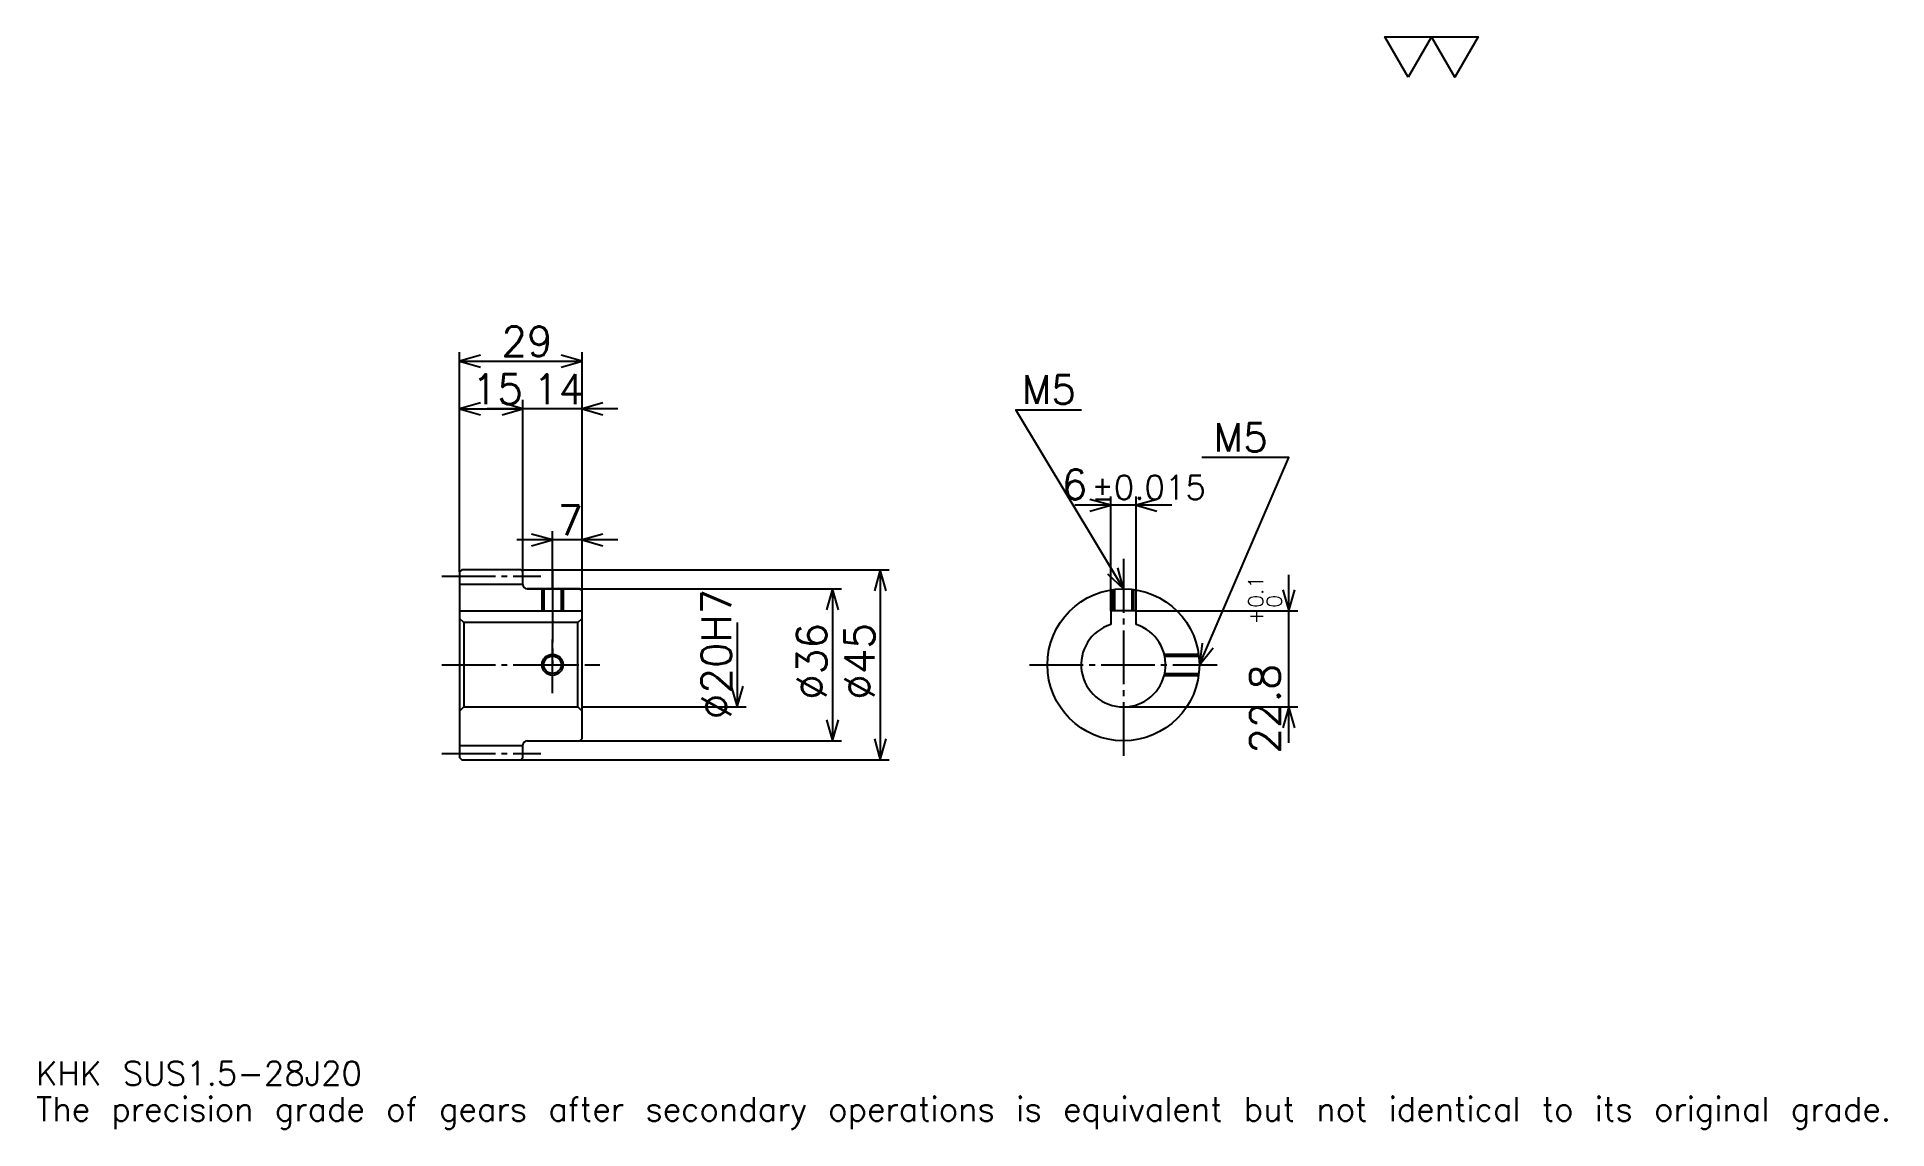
# Model space of a CAD drawing. Extents: x 14 to 453, y 5 to 264.
import ezdxf

# ---------------------------------------------------------------- set-up
doc = ezdxf.new("R2010")
doc.units = 0
doc.linetypes.add('DASHDOT', pattern=[16.95652, 12.717391, -1.413043, 1.413043, -1.413043])
doc.layers.get('0').update_dxf_attribs({"linetype": 'CONTINUOUS'})
doc.layers.add('DASHDOT', color=6, linetype='DASHDOT')
doc.styles.add('KANJI', font='TXT', dxfattribs={"bigfont": 'BIGFONT'})

msp = doc.modelspace()

# ---------------------------------------------------------------- linework, layer by layer
at = {"color": 5}
for p, q in [((114.456528, 137.663055), (114.456528, 189.239136)), ((143.456528, 137.663055), (143.456528, 189.239136)), ((114.456528, 187.119568), (143.456528, 187.119568)), ((114.456528, 175.815216), (129.456528, 175.815216)), ((151.934784, 175.815216), (120.978264, 175.815216)), ((129.456528, 137.663055), (129.456528, 177.934784)), ((268.67392, 127.963051), (268.67392, 155.065216)), ((274.67392, 127.963051), (274.67392, 155.065216)), ((283.152161, 152.945648), (260.195679, 152.945648)), ((151.934784, 144.728271), (127.978264, 144.728271)), ((136.456528, 137.663055), (136.456528, 146.847839)), ((114.456528, 137.163055), (114.456528, 137.663055)), ((128.956528, 137.663055), (143.456528, 137.663055)), ((129.456528, 137.163055), (129.456528, 137.663055)), ((136.456528, 133.163055), (136.456528, 137.663055)), ((136.456528, 133.163055), (136.456528, 137.663055)), ((143.456528, 137.663055), (216.228271, 137.663055)), ((143.456528, 132.663055), (143.456528, 137.663055)), ((214.108704, 137.663055), (214.108704, 92.663048)), ((310.869568, 96.684784), (310.869568, 136.441315)), ((130.456528, 133.163055), (143.456528, 133.163055)), ((143.456528, 133.163055), (204.92392, 133.163055)), ((202.804352, 133.163055), (202.804352, 97.163048)), ((274.67392, 127.963051), (312.989136, 127.963051)), ((180.195663, 125.163048), (180.195663, 105.163048)), ((143.456528, 105.163048), (182.315231, 105.163048)), ((271.67392, 105.163048), (312.989136, 105.163048)), ((130.456528, 97.163048), (143.456528, 97.163048)), ((143.456528, 97.163048), (204.92392, 97.163048)), ((128.956528, 92.663048), (143.456528, 92.663048)), ((143.456528, 92.663048), (216.228271, 92.663048))]:
    msp.add_line(p, q, dxfattribs=at)
at = {"color": 4}
for p, q in [((114.456528, 134.288055), (129.456528, 134.288055)), ((114.456528, 127.963051), (143.456528, 127.963051)), ((115.456528, 125.163048), (115.456528, 105.163048)), ((142.456528, 125.163048), (143.456528, 126.163048)), ((142.456528, 105.163048), (143.456528, 104.163048)), ((114.456528, 96.038048), (129.456528, 96.038048))]:
    msp.add_line(p, q, dxfattribs=at)
at = {"color": 7}
msp.add_lwpolyline([(339.130432, 254.347824), (333.619568, 263.899994), (355.663025, 263.899994), (350.152161, 254.347824), (344.641296, 263.899994), (339.130432, 254.347824)], dxfattribs=at)
at = {"color": 5}
for points in [[(119.402176, 188.532608), (114.456528, 187.119568), (119.402176, 185.706528)], [(138.51088, 185.706528), (143.456528, 187.119568), (138.51088, 188.532608)], [(119.402176, 177.228271), (114.456528, 175.815216), (119.402176, 174.402176)], [(124.51088, 174.402176), (129.456528, 175.815216), (124.51088, 177.228271)], [(124.51088, 174.402176), (129.456528, 175.815216), (124.51088, 177.228271)], [(148.402176, 177.228271), (143.456528, 175.815216), (148.402176, 174.402176)], [(271.67392, 133.163055), (246.239136, 175.554352), (261.782593, 175.554352)], [(289.67392, 115.163048), (310.869568, 164.25), (290.239136, 164.25)], [(263.728271, 151.532608), (268.67392, 152.945648), (263.728271, 154.358704)], [(279.619568, 154.358704), (274.67392, 152.945648), (279.619568, 151.532608)], [(131.51088, 143.315216), (136.456528, 144.728271), (131.51088, 146.141312)], [(148.402176, 146.141312), (143.456528, 144.728271), (148.402176, 143.315216)], [(215.521744, 132.717392), (214.108704, 137.663055), (212.695663, 132.717392)], [(267.917725, 136.67691), (271.67392, 133.163055), (270.341064, 138.13092)], [(204.217392, 128.217392), (202.804352, 133.163055), (201.391312, 128.217392)], [(309.456543, 132.908691), (310.869568, 127.963051), (312.282593, 132.908691)], [(290.337219, 120.263657), (289.67392, 115.163048), (292.931763, 119.143341)], [(178.782623, 110.108704), (180.195663, 105.163048), (181.608704, 110.108704)], [(312.282593, 100.2174), (310.869568, 105.163048), (309.456543, 100.2174)], [(201.391312, 102.108704), (202.804352, 97.163048), (204.217392, 102.108704)], [(212.695663, 97.608704), (214.108704, 92.663048), (215.521744, 97.608704)]]:
    msp.add_lwpolyline(points, dxfattribs=at)
at = {"color": 4}
for points in [[(129.456528, 134.163055), (129.456528, 137.163055), (128.956528, 137.663055), (114.956528, 137.663055), (114.456528, 137.163055), (114.456528, 104.163048)], [(130.456528, 97.163048), (142.956528, 97.163048), (143.456528, 97.663048), (143.456528, 132.663055), (142.956528, 133.163055), (130.456528, 133.163055)], [(133.956528, 133.163055), (133.956528, 127.963051)], [(134.391525, 133.163055), (134.391525, 127.963051)], [(138.52153, 133.163055), (138.52153, 127.963051)], [(138.956528, 133.163055), (138.956528, 127.963051)], [(269.17392, 127.963051), (269.17392, 132.988586)], [(269.608917, 127.963051), (269.608917, 133.044205)], [(273.738922, 127.963051), (273.738922, 133.044205)], [(274.17392, 127.963051), (274.17392, 132.988586)], [(274.67392, 124.702438), (274.67392, 127.963051), (268.67392, 127.963051), (268.67392, 124.702438)], [(114.456528, 104.163048), (115.456528, 105.163048), (142.456528, 105.163048), (142.456528, 125.163048), (115.456528, 125.163048), (114.456528, 126.163048)], [(281.356384, 117.663048), (289.499451, 117.663048)], [(281.458374, 117.22805), (289.555054, 117.22805)], [(281.356384, 112.663048), (289.499451, 112.663048)], [(281.458374, 113.098045), (289.555054, 113.098045)], [(114.456528, 104.163048), (114.456528, 93.163048), (114.956528, 92.663048), (128.956528, 92.663048), (129.456528, 93.163048), (129.456528, 96.163048)]]:
    msp.add_lwpolyline(points, dxfattribs=at)
for centre, radius in [((271.67392, 115.163048), 18), ((136.456528, 115.163048), 2.065)]:
    msp.add_circle(centre, radius, dxfattribs=at)
at = {"color": 7}
msp.add_circle((136.456528, 115.163048), 2.5, dxfattribs=at)
at = {"color": 4}
for centre, radius, start, end in [((130.456528, 134.163055), 1, 180, 270), ((271.67392, 115.163048), 10, 107.45760275, 72.54239725), ((130.456528, 96.163048), 1, 90, 180)]:
    msp.add_arc(centre, radius, start, end, dxfattribs=at)
at = {"layer": 'DASHDOT', "color": 7}
for p, q in [((271.67392, 140.228271), (271.67392, 92.92392)), ((110.2174, 136.163055), (133.695663, 136.163055)), ((136.456528, 133.163055), (136.456528, 115.163048)), ((110.2174, 115.163048), (147.695663, 115.163048)), ((249.434784, 115.163048), (293.913055, 115.163048)), ((110.2174, 94.163048), (133.695663, 94.163048))]:
    msp.add_line(p, q, dxfattribs=at)
for points in [[(136.456528, 137.402176), (136.456528, 123.723915)], [(136.456528, 108.42392), (136.456528, 121.902176)], [(129.717392, 115.163048), (143.195663, 115.163048)]]:
    msp.add_lwpolyline(points, dxfattribs=at)

# ---------------------------------------------------------------- texts
at = {"color": 7, "style": 'KANJI'}
for s, height, p in [('29', 7.065217, (124.364136, 188.25)), ('15', 7.065217, (117.364136, 176.945648)), ('14', 7.065217, (131.864136, 176.945648)), ('M5', 6.782609, (247.652176, 176.967392)), ('M5', 6.782609, (293.065216, 165.663055)), ('6', 7.065217, (257.089905, 154.358704)), ('%%p0.015', 5.652174, (264.083618, 154.358704)), ('7', 7.065217, (137.660339, 145.858704)), ('KHK SUS1.5-28J20', 5.652174, (14.130435, 15.543478)), ('The precision grade of gears after secondary operations is equivalent but not identical to its original grade.', 5.652174, (14.130435, 7.065217))]:
    msp.add_text(s, height=height, dxfattribs=at).set_placement(p)
for s, height, p in [('%%c20H7', 7.065217, (178.782623, 102.269028)), ('0.1', 3.532609, (304.793488, 128.675156)), ('+', 3.532609, (304.793488, 124.718643)), ('0', 3.532609, (309.17392, 128.675156)), ('%%c36', 7.065217, (201.391312, 106.86142)), ('%%c45', 7.065217, (212.695663, 106.86142)), ('22.8', 7.065217, (308.75, 94.137581))]:
    msp.add_text(s, height=height, rotation=90, dxfattribs=at).set_placement(p)

doc.saveas('drawing.dxf')
